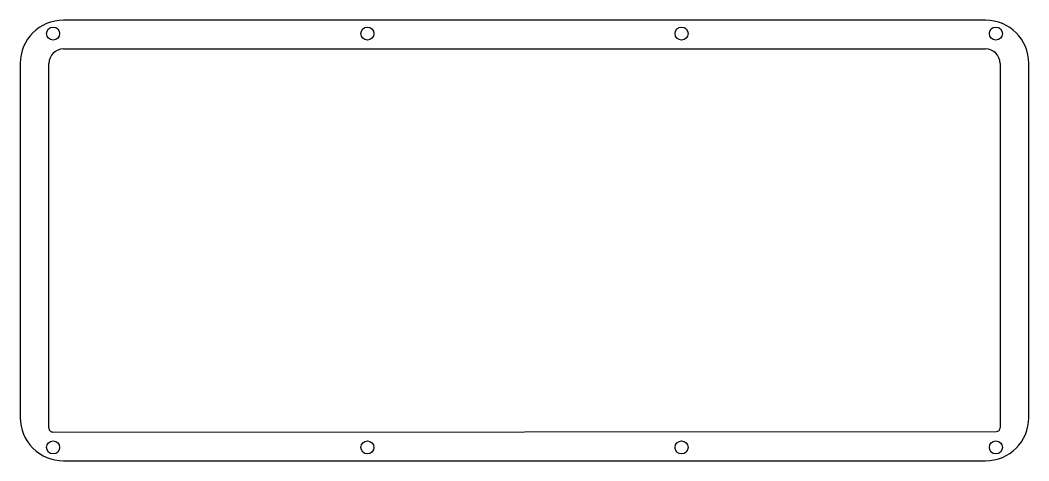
# Model space of a CAD drawing. Header units: millimetres. Extents: x 4 to 268, y 5 to 120.
import ezdxf

# ---------------------------------------------------------------- set-up
doc = ezdxf.new("R2010")
doc.units = ezdxf.units.MM

msp = doc.modelspace()

# ---------------------------------------------------------------- linework, layer by layer
at = {"color": 0}
for p, q in [((256.78, 120.45), (15.75, 120.45)), ((15.75, 112.93), (256.79, 112.93)), ((4.44, 109.15), (4.44, 16.56)), ((11.97, 13.78), (11.97, 109.15)), ((260.57, 109.15), (260.61, 13.9)), ((268.09, 16.56), (268.09, 109.15)), ((15.75, 5.25), (256.78, 5.25))]:
    msp.add_line(p, q, dxfattribs=at)
at = {"linetype": 'Continuous'}
msp.add_line((12.97, 12.78), (259.61, 12.9), dxfattribs=at)
at = {"color": 0}
msp.add_circle((13.06, 116.95), 1.7, dxfattribs=at)
at = {"linetype": 'Continuous'}
for centre in [(95.2, 116.95), (177.33, 116.95), (259.47, 116.95), (13.06, 8.75), (95.2, 8.75), (177.33, 8.75), (259.47, 8.75)]:
    msp.add_circle(centre, 1.7, dxfattribs=at)
at = {"color": 0}
for centre, radius, start, end in [((15.75, 109.15), 11.31, 90.0157, 179.9833), ((256.79, 109.15), 11.31, 0.0157, 90.0157), ((15.75, 109.15), 3.78, 89.9714, 179.9714), ((256.79, 109.15), 3.78, 0.0276, 89.9714), ((15.75, 16.56), 11.31, 179.9833, 269.9839), ((256.78, 16.56), 11.31, 269.9839, 359.9833), ((12.97, 13.78), 1, 179.9995, 270.0276), ((259.61, 13.9), 1, 270.0276, 0.0276)]:
    msp.add_arc(centre, radius, start, end, dxfattribs=at)

doc.saveas('drawing.dxf')
